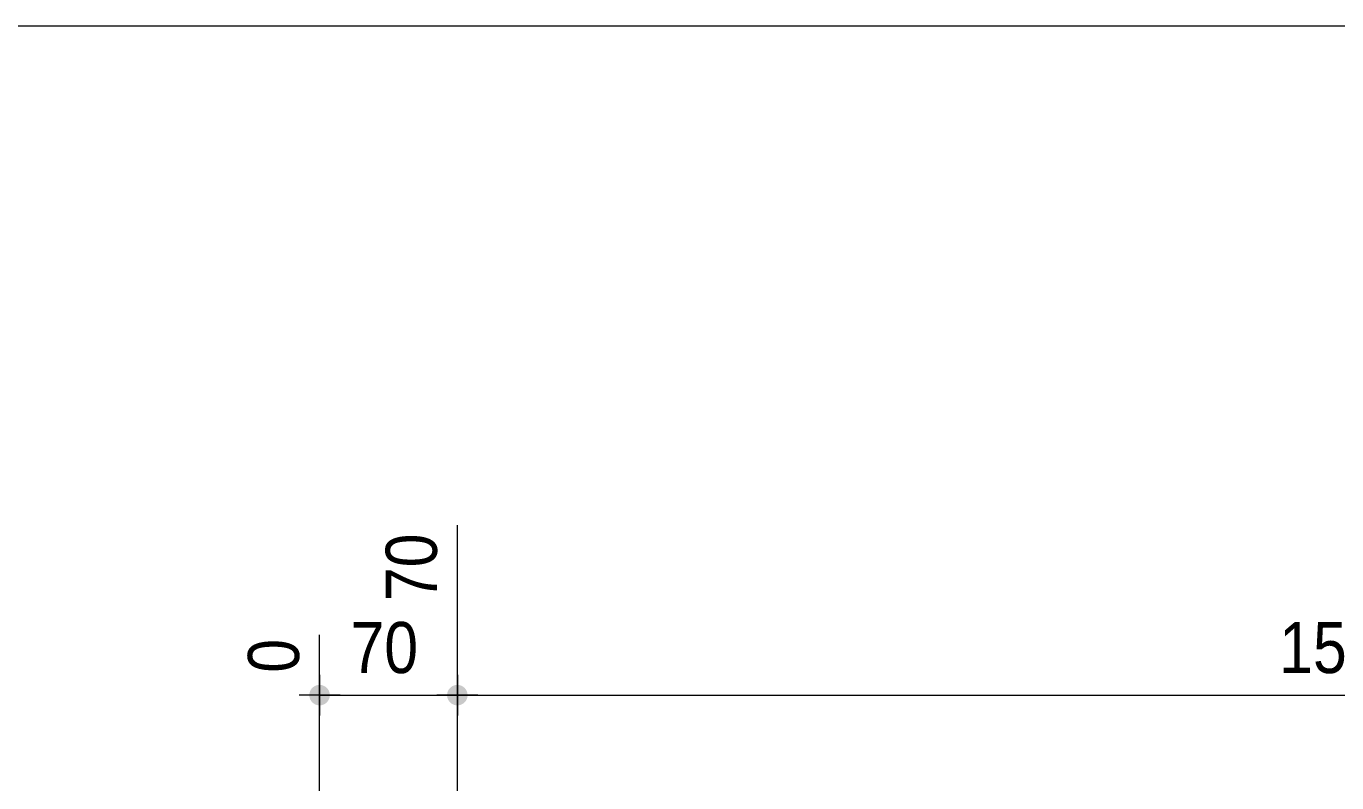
# Model space of a CAD drawing. Header units: millimetres. Extents: x 2 to 410, y 5 to 282.
# Drawn here: x 52.8 to 119.4, y 243.5 to 282 of the extents above; entities that cross this region are included whole.
import ezdxf

# ---------------------------------------------------------------- set-up
doc = ezdxf.new("R2010")
doc.units = ezdxf.units.MM
doc.layers.add('Cotation', color=7, linetype='Continuous', lineweight=0)
doc.layers.add('Feuille dessin', color=5, linetype='Continuous', lineweight=0)
doc.styles.add('ARIAL', font='ARIAL.TTF')

# ---------------------------------------------------------------- blocks, each defined once
blk = doc.blocks.new('*A43')
at = {"layer": 'Feuille dessin', "linetype": 'Continuous', "lineweight": 0}
blk.add_line((405, 282), (5, 282), dxfattribs=at)
blk = doc.blocks.new('*A49')
at = {"layer": 'Cotation'}
for points in [[(67.663, 247.47), (67.638, 247.472), (67.612, 247.475), (67.587, 247.479), (67.562, 247.485), (67.538, 247.491), (67.514, 247.499), (67.49, 247.509), (67.466, 247.519), (67.444, 247.53), (67.421, 247.543), (67.4, 247.557), (67.379, 247.571), (67.359, 247.587), (67.34, 247.604), (67.321, 247.621), (67.303, 247.64), (67.287, 247.659), (67.271, 247.679), (67.256, 247.7), (67.243, 247.722), (67.23, 247.744), (67.219, 247.767), (67.208, 247.79), (67.199, 247.814), (67.191, 247.838), (67.184, 247.863), (67.179, 247.888), (67.174, 247.913), (67.171, 247.938), (67.169, 247.964), (67.169, 247.989), (67.169, 248.015), (67.171, 248.04), (67.174, 248.065), (67.179, 248.09), (67.184, 248.115), (67.191, 248.14), (67.199, 248.164), (67.208, 248.188), (67.219, 248.211), (67.23, 248.234), (67.243, 248.256), (67.256, 248.278), (67.271, 248.299), (67.287, 248.319), (67.303, 248.338), (67.321, 248.357), (67.34, 248.374), (67.359, 248.391), (67.379, 248.407), (67.4, 248.421), (67.421, 248.435), (67.444, 248.448), (67.466, 248.459), (67.49, 248.469), (67.514, 248.479), (67.538, 248.487), (67.562, 248.493), (67.587, 248.499), (67.612, 248.503), (67.638, 248.507), (67.663, 248.508), (67.689, 248.509), (67.714, 248.508), (67.74, 248.507), (67.765, 248.503), (67.79, 248.499), (67.815, 248.493), (67.84, 248.487), (67.864, 248.479), (67.888, 248.469), (67.911, 248.459), (67.934, 248.448), (67.956, 248.435), (67.978, 248.421), (67.999, 248.407), (68.019, 248.391), (68.038, 248.374), (68.056, 248.357), (68.074, 248.338), (68.091, 248.319), (68.106, 248.299), (68.121, 248.278), (68.135, 248.256), (68.147, 248.234), (68.159, 248.211), (68.169, 248.188), (68.178, 248.164), (68.186, 248.14), (68.193, 248.115), (68.199, 248.09), (68.203, 248.065), (68.206, 248.04), (68.208, 248.015), (68.209, 247.989), (68.208, 247.964), (68.206, 247.938), (68.203, 247.913), (68.199, 247.888), (68.193, 247.863), (68.186, 247.838), (68.178, 247.814), (68.169, 247.79), (68.159, 247.767), (68.147, 247.744), (68.135, 247.722), (68.121, 247.7), (68.106, 247.679), (68.091, 247.659), (68.074, 247.64), (68.056, 247.621), (68.038, 247.604), (68.019, 247.587), (67.999, 247.571), (67.978, 247.557), (67.956, 247.543), (67.934, 247.53), (67.911, 247.519), (67.888, 247.509), (67.864, 247.499), (67.84, 247.491), (67.815, 247.485), (67.79, 247.479), (67.765, 247.475), (67.74, 247.472), (67.714, 247.47), (67.689, 247.469)], [(74.663, 247.47), (74.638, 247.472), (74.612, 247.475), (74.587, 247.479), (74.562, 247.485), (74.538, 247.491), (74.513, 247.499), (74.49, 247.509), (74.466, 247.519), (74.443, 247.53), (74.421, 247.543), (74.4, 247.557), (74.379, 247.571), (74.359, 247.587), (74.339, 247.604), (74.321, 247.621), (74.303, 247.64), (74.287, 247.659), (74.271, 247.679), (74.256, 247.7), (74.243, 247.722), (74.23, 247.744), (74.218, 247.767), (74.208, 247.79), (74.199, 247.814), (74.191, 247.838), (74.184, 247.863), (74.179, 247.888), (74.174, 247.913), (74.171, 247.938), (74.169, 247.964), (74.169, 247.989), (74.169, 248.015), (74.171, 248.04), (74.174, 248.065), (74.179, 248.09), (74.184, 248.115), (74.191, 248.14), (74.199, 248.164), (74.208, 248.188), (74.218, 248.211), (74.23, 248.234), (74.243, 248.256), (74.256, 248.278), (74.271, 248.299), (74.287, 248.319), (74.303, 248.338), (74.321, 248.357), (74.339, 248.374), (74.359, 248.391), (74.379, 248.407), (74.4, 248.421), (74.421, 248.435), (74.443, 248.448), (74.466, 248.459), (74.49, 248.469), (74.513, 248.479), (74.538, 248.487), (74.562, 248.493), (74.587, 248.499), (74.612, 248.503), (74.638, 248.507), (74.663, 248.508), (74.689, 248.509), (74.714, 248.508), (74.739, 248.507), (74.765, 248.503), (74.79, 248.499), (74.815, 248.493), (74.839, 248.487), (74.864, 248.479), (74.888, 248.469), (74.911, 248.459), (74.934, 248.448), (74.956, 248.435), (74.977, 248.421), (74.998, 248.407), (75.018, 248.391), (75.038, 248.374), (75.056, 248.357), (75.074, 248.338), (75.09, 248.319), (75.106, 248.299), (75.121, 248.278), (75.135, 248.256), (75.147, 248.234), (75.159, 248.211), (75.169, 248.188), (75.178, 248.164), (75.186, 248.14), (75.193, 248.115), (75.199, 248.09), (75.203, 248.065), (75.206, 248.04), (75.208, 248.015), (75.209, 247.989), (75.208, 247.964), (75.206, 247.938), (75.203, 247.913), (75.199, 247.888), (75.193, 247.863), (75.186, 247.838), (75.178, 247.814), (75.169, 247.79), (75.159, 247.767), (75.147, 247.744), (75.135, 247.722), (75.121, 247.7), (75.106, 247.679), (75.09, 247.659), (75.074, 247.64), (75.056, 247.621), (75.038, 247.604), (75.018, 247.587), (74.998, 247.571), (74.977, 247.557), (74.956, 247.543), (74.934, 247.53), (74.911, 247.519), (74.888, 247.509), (74.864, 247.499), (74.839, 247.491), (74.815, 247.485), (74.79, 247.479), (74.765, 247.475), (74.739, 247.472), (74.714, 247.47), (74.689, 247.469)]]:
    blk.add_hatch(color=256, dxfattribs=at).paths.add_polyline_path(points, flags=17)
at = {"layer": 'Cotation', "linetype": 'Continuous', "lineweight": 0}
for p, q in [((74.689, 230.789), (74.689, 256.626)), ((67.689, 236.274), (67.689, 251.057)), ((67.689, 249.029), (67.689, 246.949)), ((74.689, 249.029), (74.689, 246.949)), ((68.729, 247.989), (66.649, 247.989)), ((67.689, 247.989), (66.649, 247.989)), ((67.689, 247.989), (74.689, 247.989)), ((75.729, 247.989), (73.649, 247.989)), ((74.689, 247.989), (75.729, 247.989))]:
    blk.add_line(p, q, dxfattribs=at)
at = {"layer": 'Cotation'}
for p in [(67.689, 247.989), (74.689, 247.989)]:
    blk.add_point(p, dxfattribs=at)
at = {"layer": 'Cotation', "style": 'ARIAL', "width": 0.85}
for s, p in [('70', (73.649, 252.769)), ('0', (66.649, 249.129))]:
    blk.add_text(s, height=2.6, rotation=90.00021, dxfattribs=at).set_placement(p)
blk.add_text('70', height=2.6, dxfattribs=at).set_placement((69.26, 249.109))
blk = doc.blocks.new('*A50')
at = {"layer": 'Cotation'}
blk.add_hatch(color=256, dxfattribs=at).paths.add_polyline_path([(74.663, 247.47), (74.638, 247.472), (74.612, 247.475), (74.587, 247.479), (74.562, 247.485), (74.538, 247.491), (74.513, 247.499), (74.49, 247.509), (74.466, 247.519), (74.443, 247.53), (74.421, 247.543), (74.4, 247.557), (74.379, 247.571), (74.359, 247.587), (74.339, 247.604), (74.321, 247.621), (74.303, 247.64), (74.287, 247.659), (74.271, 247.679), (74.256, 247.7), (74.243, 247.722), (74.23, 247.744), (74.218, 247.767), (74.208, 247.79), (74.199, 247.814), (74.191, 247.838), (74.184, 247.863), (74.179, 247.888), (74.174, 247.913), (74.171, 247.938), (74.169, 247.964), (74.169, 247.989), (74.169, 248.015), (74.171, 248.04), (74.174, 248.065), (74.179, 248.09), (74.184, 248.115), (74.191, 248.14), (74.199, 248.164), (74.208, 248.188), (74.218, 248.211), (74.23, 248.234), (74.243, 248.256), (74.256, 248.278), (74.271, 248.299), (74.287, 248.319), (74.303, 248.338), (74.321, 248.357), (74.339, 248.374), (74.359, 248.391), (74.379, 248.407), (74.4, 248.421), (74.421, 248.435), (74.443, 248.448), (74.466, 248.459), (74.49, 248.469), (74.513, 248.479), (74.538, 248.487), (74.562, 248.493), (74.587, 248.499), (74.612, 248.503), (74.638, 248.507), (74.663, 248.508), (74.689, 248.509), (74.714, 248.508), (74.739, 248.507), (74.765, 248.503), (74.79, 248.499), (74.815, 248.493), (74.839, 248.487), (74.864, 248.479), (74.888, 248.469), (74.911, 248.459), (74.934, 248.448), (74.956, 248.435), (74.977, 248.421), (74.998, 248.407), (75.018, 248.391), (75.038, 248.374), (75.056, 248.357), (75.074, 248.338), (75.09, 248.319), (75.106, 248.299), (75.121, 248.278), (75.135, 248.256), (75.147, 248.234), (75.159, 248.211), (75.169, 248.188), (75.178, 248.164), (75.186, 248.14), (75.193, 248.115), (75.199, 248.09), (75.203, 248.065), (75.206, 248.04), (75.208, 248.015), (75.209, 247.989), (75.208, 247.964), (75.206, 247.938), (75.203, 247.913), (75.199, 247.888), (75.193, 247.863), (75.186, 247.838), (75.178, 247.814), (75.169, 247.79), (75.159, 247.767), (75.147, 247.744), (75.135, 247.722), (75.121, 247.7), (75.106, 247.679), (75.09, 247.659), (75.074, 247.64), (75.056, 247.621), (75.038, 247.604), (75.018, 247.587), (74.998, 247.571), (74.977, 247.557), (74.956, 247.543), (74.934, 247.53), (74.911, 247.519), (74.888, 247.509), (74.864, 247.499), (74.839, 247.491), (74.815, 247.485), (74.79, 247.479), (74.765, 247.475), (74.739, 247.472), (74.714, 247.47), (74.689, 247.469)], flags=17)
at = {"layer": 'Cotation', "linetype": 'Continuous', "lineweight": 0}
for p, q in [((74.689, 230.789), (74.689, 256.626)), ((74.689, 249.029), (74.689, 246.949)), ((75.729, 247.989), (73.649, 247.989)), ((74.689, 247.989), (73.649, 247.989)), ((74.689, 247.989), (165.901, 247.989))]:
    blk.add_line(p, q, dxfattribs=at)
at = {"layer": 'Cotation'}
blk.add_point((74.689, 247.989), dxfattribs=at)
at = {"layer": 'Cotation', "style": 'ARIAL', "width": 0.85}
blk.add_text('1563', height=2.6, dxfattribs=at).set_placement((116.438, 249.109))

msp = doc.modelspace()

# ---------------------------------------------------------------- block references
at = {"lineweight": 0}
for name in ['*A43', '*A49', '*A50']:
    msp.add_blockref(name, (0, 0), dxfattribs=at)

doc.saveas('drawing.dxf')
